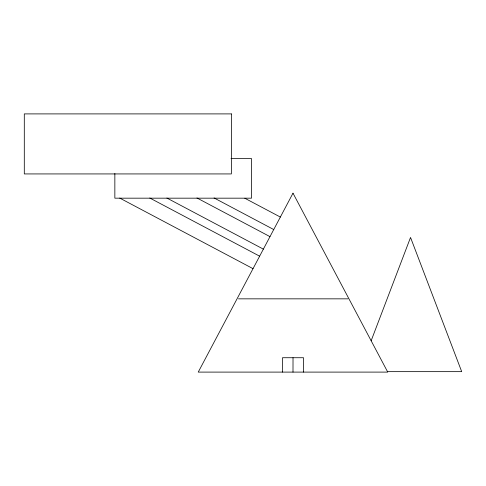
<?xml version="1.0" encoding="UTF-8"?>
<svg xmlns="http://www.w3.org/2000/svg" width="486" height="486" viewBox="0 0 486 486"><rect width="100%" height="100%" fill="white"/><g stroke="black" fill="none" stroke-linecap="round" stroke-linejoin="round"><path stroke-width="0.73" d="M371.146 340.765L410.536 237.46L461.7 371.65L387.506 371.65M231.008 158.551L251.511 158.551L251.511 198.173L114.848 198.173L114.848 173.508M238.45 298.841L347.976 298.841M244.816 198.245L280.349 217.06M214.071 197.954L273.733 229.55M196.958 197.972L269.979 236.639M166.898 198.045L263.363 249.13M149.791 198.009L259.633 256.177M119.738 198.081L253.024 268.661M303.519 372.1L303.519 357.726L282.5 357.726L282.5 372.1M293.022 357.726L292.997 372.1M292.997 193.179L198.245 372.1L387.743 372.1L292.997 193.179M231.366 113.9L24.3 113.9L24.3 173.933L231.366 173.933L231.366 113.9"/></g></svg>
